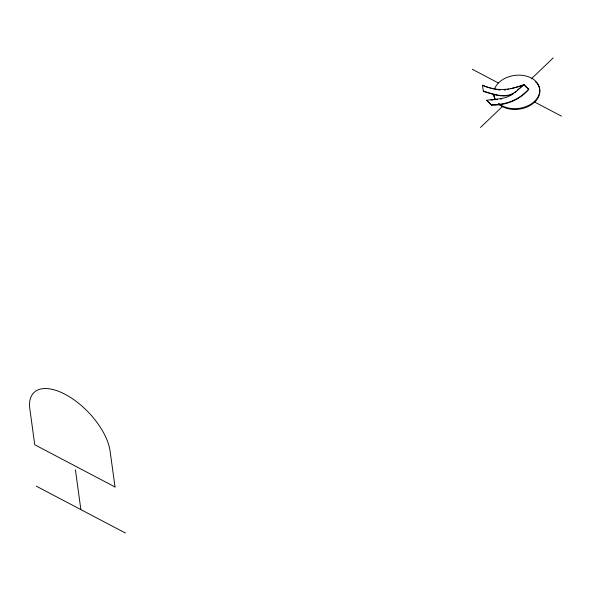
<?xml version="1.0" encoding="UTF-8"?>
<svg xmlns="http://www.w3.org/2000/svg" width="591" height="591" viewBox="0 0 591 591"><rect width="100%" height="100%" fill="white"/><g stroke="black" fill="none" stroke-linecap="round" stroke-linejoin="round"><path stroke-width="0.89" d="M480.527 127.442L502.328 106.594M531.39 78.795L553.191 57.955M517.627 89.972L523.973 84.631C510.55 90.187 495.952 91.635 482.485 85.267L485.669 86.515M514.532 92.913L523.958 84.557L528.775 89.426C519.208 100.352 505.793 105.427 491.409 105.132L486.592 100.256C495.465 98.756 505.756 99.731 513.128 93.592M528.723 89.027C519.157 99.953 505.741 105.028 491.357 104.733L486.592 100.256M515.965 91.295C506.871 99.539 493.426 94.087 483.305 91.088L483.349 91.406C492.85 94.301 503.096 98.239 512.907 94.191L512.862 93.866M517.746 86.737L510.75 88.739M518.477 86.53L519.954 86.101M520.693 85.894L524.018 84.949L528.775 89.426M507.218 89.603L508.895 89.219M500.577 99L501.833 98.793M504.212 90.091L505.667 89.898M496.012 99.606L497.629 99.399M490.936 100.174L493.263 99.916M498.479 89.884L499.979 90.083M495.095 89.175L496.861 89.581M494.438 89.005L490.936 88.059M488.462 87.342L490.109 87.815M486.371 86.722L487.767 87.136M472.268 69.243L498.243 82.91M534.663 102.058L561.45 116.146M36.287 486.164L125.462 533.045M482.485 85.267L483.349 91.406M523.958 84.557L524.018 84.949M491.357 104.733L491.409 105.132M75.426 469.838L80.871 509.605M535.372 81.565A23.108 16.622 -7.8 0 1 535.572 101.187L533.747 102.93A23.108 16.622 -7.8 0 1 498.346 103.824M495.192 99.724A23.108 16.622 -7.8 0 1 493.854 94.324M494.674 88.635A23.108 16.622 -7.8 0 1 527.541 76.446A23.108 16.622 -7.8 0 1 534.486 101.379A23.108 16.622 -7.8 0 1 498.826 103.543M495.421 99.561A23.108 16.622 -7.8 0 1 493.773 94.228M115.016 486.969L34.751 444.757L29.846 408.972A52.001 25.627 46.3 0 1 65.076 394.286A52.001 25.627 46.3 0 1 110.111 451.184L115.016 486.969"/></g></svg>
